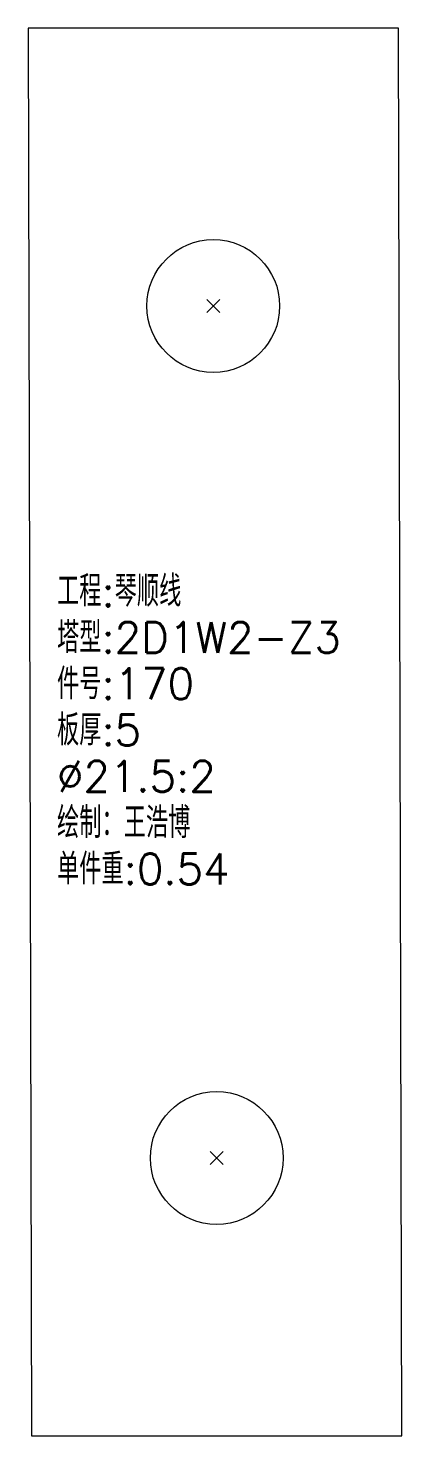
# Model space of a CAD drawing. Extents: x -580 to 8755, y 0 to 14723.
# Drawn here: x 4216.4 to 4276.9, y 12881 to 13109 of the extents above; entities that cross this region are included whole.
import ezdxf
from ezdxf.enums import TextEntityAlignment as Align

# ---------------------------------------------------------------- set-up
doc = ezdxf.new("R2010")
doc.units = 0
doc.header["$MEASUREMENT"] = 0
doc.layers.add('1', color=7, linetype='CONTINUOUS', lineweight=25)
doc.styles.get("Standard").update_dxf_attribs({"font": 'simplex.shx', "width": 0.7, "height": 3, "bigfont": 'gbhzfs.shx'})

msp = doc.modelspace()

# ---------------------------------------------------------------- linework, layer by layer
at = {"layer": '1', "color": 7, "linetype": 'Continuous', "lineweight": 18}
for p, q in [((4216.38476, 13109.02064), (4216.93289, 12881.02064)), ((4276.38476, 13109.02064), (4216.38476, 13109.02064)), ((4276.93289, 12881.02064), (4276.38476, 13109.02064)), ((4216.93289, 12881.02064), (4276.93289, 12881.02064))]:
    msp.add_line(p, q, dxfattribs=at)
at = {"layer": '1', "color": 7, "linetype": 'Continuous', "lineweight": 13}
for p, q in [((4247.45976, 13062.94564), (4245.30976, 13065.09564)), ((4245.30976, 13062.94564), (4247.45976, 13065.09564)), ((4248.00789, 12924.94564), (4245.85789, 12927.09564)), ((4245.85789, 12924.94564), (4248.00789, 12927.09564))]:
    msp.add_line(p, q, dxfattribs=at)
for centre in [(4246.38476, 13064.02064), (4246.93289, 12926.02064)]:
    msp.add_circle(centre, 10.75, dxfattribs=at)

# ---------------------------------------------------------------- texts
at = {"layer": '1', "color": 7, "linetype": 'Continuous', "lineweight": 18}
for s, p in [('工程:琴顺线', (4221.06308, 13013.83643)), ('塔型:2D1W2-Z3', (4221.06308, 13006.33643)), ('件号:170', (4221.06308, 12998.83643)), ('板厚:5', (4221.06308, 12991.33643)), ('%%c21.5:2', (4221.06308, 12983.83643)), ('绘制：王浩博', (4221.06308, 12976.33643)), ('单件重:0.54', (4221.06308, 12968.83643))]:
    msp.add_text(s, height=5, dxfattribs=at).set_placement(p, align=Align.BOTTOM_LEFT)

doc.saveas('drawing.dxf')
